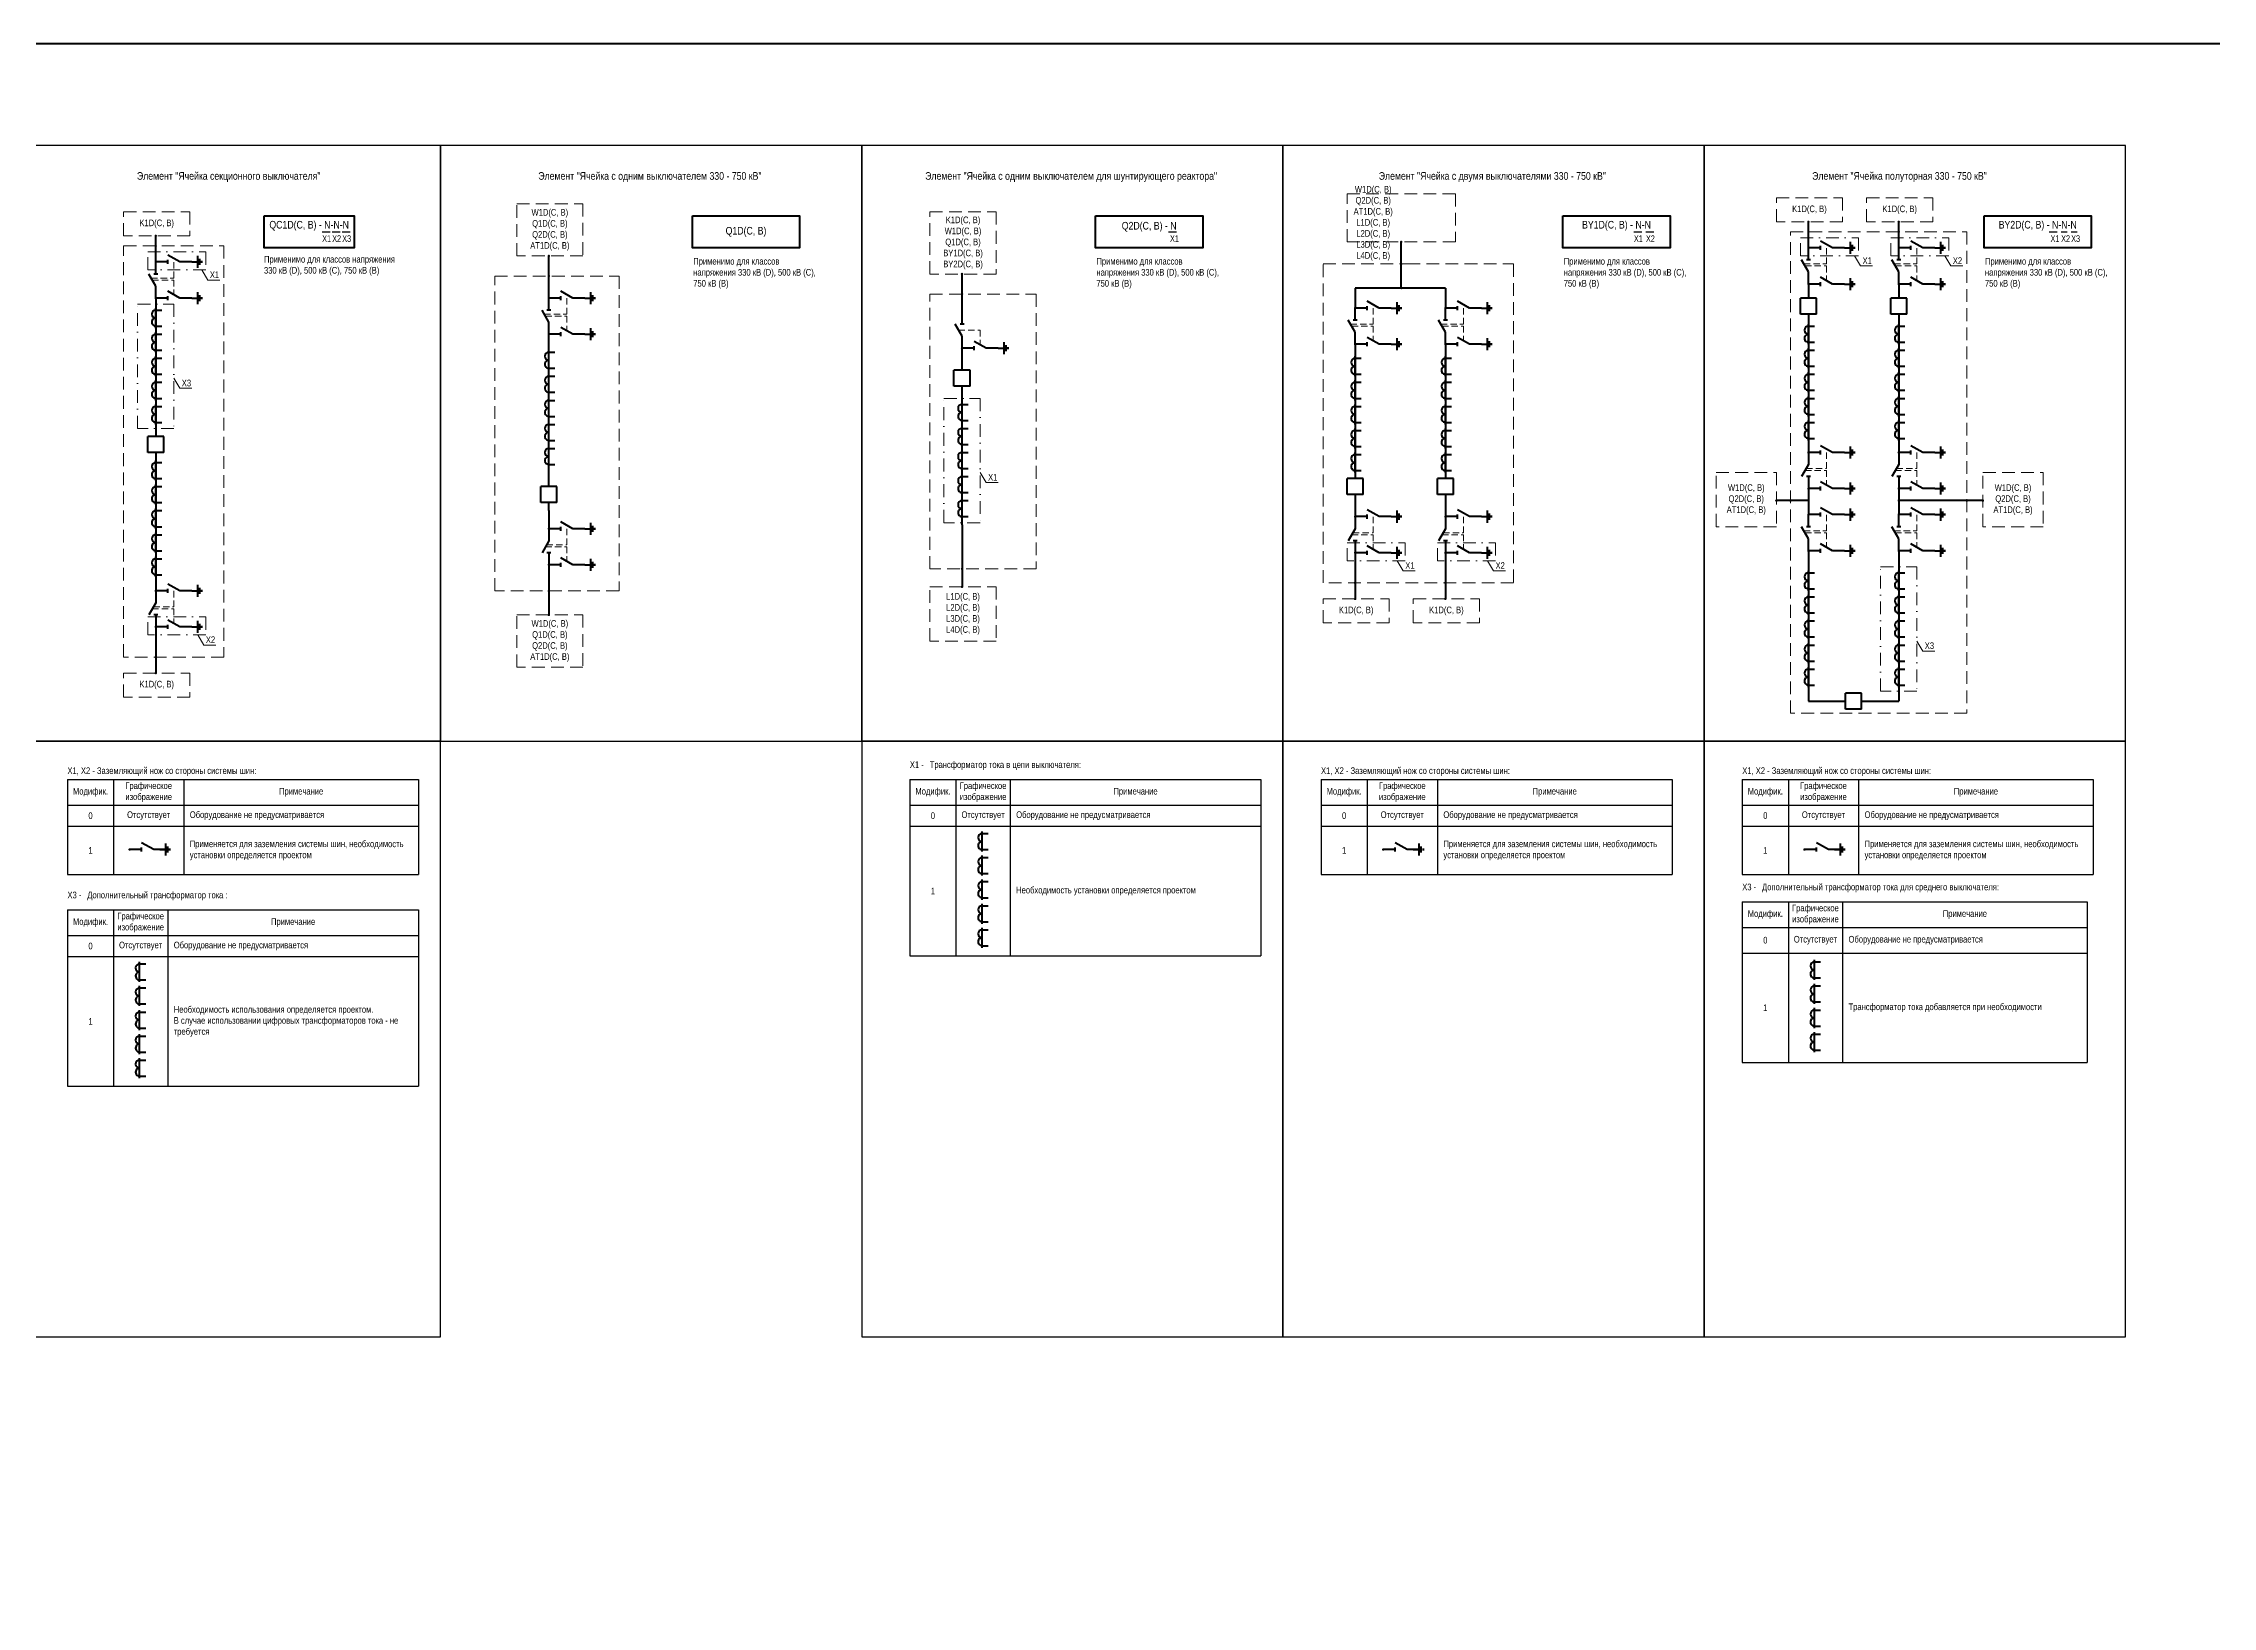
# Model space of a CAD drawing. Header units: millimetres. Extents: x 2565 to 10526, y 3800 to 9503.
# Drawn here: x 4600 to 5682, y 8724 to 9503 of the extents above; entities that cross this region are included whole.
import ezdxf
from ezdxf.enums import TextEntityAlignment as Align

# ---------------------------------------------------------------- set-up
doc = ezdxf.new("R2010")
doc.units = ezdxf.units.MM
doc.linetypes.add('штриховая2', pattern=[9.525, 6.35, -3.175])
doc.linetypes.add('штрихпунктирная2', pattern=[12.7, 6.35, -3.175, 0, -3.175])
for name, color, linetype, lineweight in [('Обводящая', 1, 'штрихпунктирная2', 13), ('Основная', 7, 'Continuous', 30), ('Толстая', 7, 'Continuous', 53), ('Штриховая', 7, 'штриховая2', 20)]:
    doc.layers.add(name, color=color, linetype=linetype, lineweight=lineweight)
doc.layers.add('Рамка', color=190, linetype='Continuous', lineweight=25, plot=False)
doc.styles.add('Narrow', font='ARIALN.TTF')
doc.styles.add('Вывод', font='tahoma.ttf', dxfattribs={"height": 2.5})
doc.styles.add('Компонент', font='ARIALN.TTF', dxfattribs={"height": 3.5})

# ---------------------------------------------------------------- blocks, each defined once
blk = doc.blocks.new('*U25')
at = {"color": 0}
for p, q in [((-3, 0), (0, 0)), ((0, -3), (0, 3)), ((1, -1.5), (1, 1.5)), ((2, -0.5), (2, 0.5))]:
    blk.add_line(p, q, dxfattribs=at)
blk = doc.blocks.new('*U191')
at = {"color": 0}
blk.add_line((0, 0), (6, 3.4), dxfattribs=at)
blk = doc.blocks.new('*U35')
at = {"color": 0}
blk.add_line((0, -1), (0, 1), dxfattribs=at)
blk = doc.blocks.new('*U33')
at = {"color": 0}
for p, q in [((0, 3), (0, 9)), ((0, -9), (0, -3))]:
    blk.add_line(p, q, dxfattribs=at)
at = {"color": 0, "ltscale": 0.25, "rotation": 89.99999999999999}
for name, p in [('*U191', (0, -3)), ('*U35', (0, 3))]:
    blk.add_blockref(name, p, dxfattribs=at)
at = {"layer": 'Основная'}
for tag, height, style, p in [('ОУ', 3.5, 'Компонент', (-12, 0)), ('В1', 2.5, 'Вывод', (2, 7)), ('В2', 2.5, 'Вывод', (2, -7))]:
    blk.add_attdef(tag, text='', height=height, dxfattribs=dict(at, style=style)).set_placement(p, align=Align.MIDDLE_CENTER)
blk = doc.blocks.new('*U56')
at = {"color": 0}
for p, q in [((0, 0), (-8, 0)), ((-8, -8), (-8, 0)), ((0, -8), (0, 0)), ((0, -8), (-8, -8))]:
    blk.add_line(p, q, dxfattribs=at)
at = {"layer": 'Основная', "style": 'Компонент'}
blk.add_attdef('ОУ', text='', height=3.5, dxfattribs=at).set_placement((-15, -3), align=Align.MIDDLE_CENTER)
blk = doc.blocks.new('*U42')
at = {"color": 0, "lineweight": 50}
blk.add_line((0, -5), (0, 5), dxfattribs=at)
at = {"color": 0, "ltscale": 0.25}
for p, q in [((0, 4), (3, 4)), ((0, -4), (3, -4))]:
    blk.add_line(p, q, dxfattribs=at)
for centre, major_axis, start_param, end_param in [((0, -2), (-2, 0), 4.712389, 7.853982), ((0, 2), (0, -2), 3.141593, 6.283185)]:
    blk.add_ellipse(centre, major_axis=major_axis, ratio=1, start_param=start_param, end_param=end_param, dxfattribs=at)
at = {"layer": 'Основная'}
for tag, height, style, p in [('ОУ', 3.5, 'Компонент', (-6, 0)), ('В1', 2.5, 'Вывод', (5, 6)), ('В2', 2.5, 'Вывод', (5, -6))]:
    blk.add_attdef(tag, text='', height=height, dxfattribs=dict(at, style=style)).set_placement(p, align=Align.MIDDLE_CENTER)
blk = doc.blocks.new('*U93')
at = {"color": 0}
for p, q in [((0, 9), (0, 3)), ((0, -3), (0, -9))]:
    blk.add_line(p, q, dxfattribs=at)
at = {"color": 0, "ltscale": 0.25, "xscale": -1, "rotation": 90}
for name, p in [('*U191', (0, 3)), ('*U35', (0, -3))]:
    blk.add_blockref(name, p, dxfattribs=at)
at = {"layer": 'Основная'}
for tag, height, style, p in [('ОУ', 3.5, 'Компонент', (-12, 0)), ('В2', 2.5, 'Вывод', (2, 7)), ('В1', 2.5, 'Вывод', (2, -7))]:
    blk.add_attdef(tag, text='', height=height, dxfattribs=dict(at, style=style)).set_placement(p, align=Align.MIDDLE_CENTER)
blk = doc.blocks.new('*U41')
at = {"color": 0}
for p, q in [((-3, 0), (-9, 0)), ((9, 0), (3, 0))]:
    blk.add_line(p, q, dxfattribs=at)
at = {"color": 0, "ltscale": 0.25, "xscale": -1}
for name, p in [('*U191', (3, 0)), ('*U35', (-3, 0))]:
    blk.add_blockref(name, p, dxfattribs=at)
at = {"layer": 'Основная'}
for tag, height, style, p in [('ОУ', 3.5, 'Компонент', (0, 12)), ('В1', 2.5, 'Вывод', (-7, -2)), ('В2', 2.5, 'Вывод', (7, -2))]:
    blk.add_attdef(tag, text='', height=height, dxfattribs=dict(at, style=style)).set_placement(p, align=Align.MIDDLE_CENTER)
blk = doc.blocks.new('*T141')
at = {"layer": 'Основная', "color": 0, "linetype": 'ByBlock', "lineweight": -2, "transparency": 16777216}
for p, q in [((0, 0), (175, 0)), ((0, 0), (0, -47.4)), ((23, 0), (23, -47.4)), ((58, 0), (58, -47.4)), ((175, 0), (175, -47.4)), ((0, -12.8), (175, -12.8)), ((0, -23.4), (175, -23.4)), ((0, -47.4), (175, -47.4))]:
    blk.add_line(p, q, dxfattribs=at)
at = {"layer": 'Основная', "color": 0, "transparency": 16777216, "char_height": 3.3, "style": 'Narrow'}
for s, insert, width, attachment_point in [('Модифик.', (11.5, -6.4), 20, 5), ('Графическое изображение', (40.5, -6.4), 32, 5), ('Примечание', (116.5, -6.4), 114, 5), ('0', (11.5, -18.1), 20, 5), ('Отсутствует', (40.5, -18.1), 32, 5), ('Оборудование не предусматривается', (61, -18.1), 111, 4), ('Применяется для заземления системы шин, необходимость установки определяется проектом', (61, -35.4), 111, 4), ('1', (11.5, -35.4), 20, 5)]:
    blk.add_mtext(s, dxfattribs=dict(at, insert=insert, width=width, attachment_point=attachment_point))
blk = doc.blocks.new('*T142')
at = {"layer": 'Основная', "color": 0, "linetype": 'ByBlock', "lineweight": -2, "transparency": 16777216}
for p, q in [((0, 0), (172, 0)), ((0, 0), (0, -80.2)), ((23, 0), (23, -80.2)), ((50, 0), (50, -80.2)), ((172, 0), (172, -80.2)), ((0, -12.8), (172, -12.8)), ((0, -25.6), (172, -25.6)), ((0, -80.2), (172, -80.2))]:
    blk.add_line(p, q, dxfattribs=at)
at = {"layer": 'Основная', "color": 0, "transparency": 16777216, "char_height": 3.3, "style": 'Narrow'}
for s, insert, width, attachment_point in [('Модифик.', (11.5, -6.4), 20, 5), ('Графическое изображение', (36.5, -6.4), 24, 5), ('Примечание', (111, -6.4), 119, 5), ('0', (11.5, -19.2), 20, 5), ('Отсутствует', (36.5, -19.2), 24, 5), ('Оборудование не предусматривается', (53, -19.2), 116, 4), ('1', (11.5, -52.9), 20, 5), ('Трансформатор тока добавляется при необходимости', (53, -52.9), 116, 4)]:
    blk.add_mtext(s, dxfattribs=dict(at, insert=insert, width=width, attachment_point=attachment_point))
blk = doc.blocks.new('*T143')
at = {"layer": 'Основная', "color": 0, "linetype": 'ByBlock', "lineweight": -2, "transparency": 16777216}
for p, q in [((0, 0), (175, 0)), ((0, 0), (0, -47.4)), ((23, 0), (23, -47.4)), ((58, 0), (58, -47.4)), ((175, 0), (175, -47.4)), ((0, -12.8), (175, -12.8)), ((0, -23.4), (175, -23.4)), ((0, -47.4), (175, -47.4))]:
    blk.add_line(p, q, dxfattribs=at)
at = {"layer": 'Основная', "color": 0, "transparency": 16777216, "char_height": 3.3, "style": 'Narrow'}
for s, insert, width, attachment_point in [('Модифик.', (11.5, -6.4), 20, 5), ('Графическое изображение', (40.5, -6.4), 32, 5), ('Примечание', (116.5, -6.4), 114, 5), ('0', (11.5, -18.1), 20, 5), ('Отсутствует', (40.5, -18.1), 32, 5), ('Оборудование не предусматривается', (61, -18.1), 111, 4), ('Применяется для заземления системы шин, необходимость установки определяется проектом', (61, -35.4), 111, 4), ('1', (11.5, -35.4), 20, 5)]:
    blk.add_mtext(s, dxfattribs=dict(at, insert=insert, width=width, attachment_point=attachment_point))
blk = doc.blocks.new('*T146')
at = {"layer": 'Основная', "color": 0, "linetype": 'ByBlock', "lineweight": -2, "transparency": 16777216}
for p, q in [((0, 0), (175, 0)), ((0, 0), (0, -88)), ((23, 0), (23, -88)), ((50, 0), (50, -88)), ((175, 0), (175, -88)), ((0, -12.8), (175, -12.8)), ((0, -23.4), (175, -23.4)), ((0, -88), (175, -88))]:
    blk.add_line(p, q, dxfattribs=at)
at = {"layer": 'Основная', "color": 0, "transparency": 16777216, "char_height": 3.3, "style": 'Narrow'}
for s, insert, width, attachment_point in [('Модифик.', (11.5, -6.4), 20, 5), ('Графическое изображение', (36.5, -6.4), 24, 5), ('Примечание', (112.5, -6.4), 122, 5), ('0', (11.5, -18.1), 20, 5), ('Отсутствует', (36.5, -18.1), 24, 5), ('Оборудование не предусматривается', (53, -18.1), 119, 4), ('1', (11.5, -55.7), 20, 5), ('Необходимость установки определяется проектом', (53, -55.7), 119, 4)]:
    blk.add_mtext(s, dxfattribs=dict(at, insert=insert, width=width, attachment_point=attachment_point))
blk = doc.blocks.new('*T282')
at = {"layer": 'Основная', "color": 0, "linetype": 'ByBlock', "lineweight": -2, "transparency": 16777216}
for p, q in [((0, 0), (175, 0)), ((0, 0), (0, -47.4)), ((23, 0), (23, -47.4)), ((58, 0), (58, -47.4)), ((175, 0), (175, -47.4)), ((0, -12.8), (175, -12.8)), ((0, -23.4), (175, -23.4)), ((0, -47.4), (175, -47.4))]:
    blk.add_line(p, q, dxfattribs=at)
at = {"layer": 'Основная', "color": 0, "transparency": 16777216, "char_height": 3.3, "style": 'Narrow'}
for s, insert, width, attachment_point in [('Модифик.', (11.5, -6.4), 20, 5), ('Графическое изображение', (40.5, -6.4), 32, 5), ('Примечание', (116.5, -6.4), 114, 5), ('0', (11.5, -18.1), 20, 5), ('Отсутствует', (40.5, -18.1), 32, 5), ('Оборудование не предусматривается', (61, -18.1), 111, 4), ('Применяется для заземления системы шин, необходимость установки определяется проектом', (61, -35.4), 111, 4), ('1', (11.5, -35.4), 20, 5)]:
    blk.add_mtext(s, dxfattribs=dict(at, insert=insert, width=width, attachment_point=attachment_point))
blk = doc.blocks.new('*T283')
at = {"layer": 'Основная', "color": 0, "linetype": 'ByBlock', "lineweight": -2, "transparency": 16777216}
for p, q in [((0, 0), (175, 0)), ((0, 0), (0, -88)), ((23, 0), (23, -88)), ((50, 0), (50, -88)), ((175, 0), (175, -88)), ((0, -12.8), (175, -12.8)), ((0, -23.4), (175, -23.4)), ((0, -88), (175, -88))]:
    blk.add_line(p, q, dxfattribs=at)
at = {"layer": 'Основная', "color": 0, "transparency": 16777216, "char_height": 3.3, "style": 'Narrow'}
for s, insert, width, attachment_point in [('Модифик.', (11.5, -6.4), 20, 5), ('Графическое изображение', (36.5, -6.4), 24, 5), ('Примечание', (112.5, -6.4), 122, 5), ('0', (11.5, -18.1), 20, 5), ('Отсутствует', (36.5, -18.1), 24, 5), ('Оборудование не предусматривается', (53, -18.1), 119, 4), ('1', (11.5, -55.7), 20, 5), ('Необходимость использования определяется проектом.\\PВ случае использовании цифровых трансформаторов тока - не требуется', (53, -55.7), 119, 4)]:
    blk.add_mtext(s, dxfattribs=dict(at, insert=insert, width=width, attachment_point=attachment_point))

msp = doc.modelspace()

# ---------------------------------------------------------------- linework, layer by layer
at = {"layer": 'Обводящая', "linetype": 'штрихпунктирная2'}
for points in [[(4652, 9399), (4681, 9399), (4681, 9390), (4652, 9390)], [(5476, 9406), (5505, 9406), (5505, 9397), (5476, 9397)], [(5521, 9406), (5550, 9406), (5550, 9397), (5521, 9397)], [(4647, 9373), (4665, 9373), (4665, 9311), (4647, 9311)], [(5049, 9326), (5067, 9326), (5067, 9264), (5049, 9264)], [(5250, 9254), (5279, 9254), (5279, 9245), (5250, 9245)], [(5295, 9254), (5324, 9254), (5324, 9245), (5295, 9245)], [(5516, 9242), (5534, 9242), (5534, 9180), (5516, 9180)], [(4652, 9217), (4681, 9217), (4681, 9208), (4652, 9208)]]:
    msp.add_lwpolyline(points, close=True, dxfattribs=at)
at = {"layer": 'Обводящая'}
for points in [[(4679, 9390), (4682, 9385), (4688, 9385)], [(5503, 9397), (5506, 9392), (5512, 9392)], [(5548, 9397), (5551, 9392), (5557, 9392)], [(4665, 9336), (4668, 9331), (4674, 9331)], [(5067, 9289), (5070, 9284), (5076, 9284)], [(5275, 9245), (5278, 9240), (5284, 9240)], [(5320, 9245), (5323, 9240), (5329, 9240)], [(4677, 9208), (4680, 9203), (4686, 9203)], [(5534, 9205), (5537, 9200), (5543, 9200)]]:
    msp.add_lwpolyline(points, dxfattribs=at)
at = {"layer": 'Основная', "color": 5, "lineweight": 70}
msp.add_lwpolyline([(4029, 9503), (7464, 9503), (7464, 7944), (4029, 7944)], close=True, dxfattribs=at)
at = {"layer": 'Основная'}
for points in [[(4739, 9409), (4743, 9409)], [(4744, 9409), (4748, 9409)], [(4749, 9409), (4753, 9409)], [(5161, 9409), (5165, 9409)], [(5393, 9409), (5397, 9409)], [(5399, 9409), (5403, 9409)], [(5600, 9409), (5604, 9409)], [(5606, 9409), (5609, 9409)], [(5611, 9409), (5614, 9409)]]:
    msp.add_lwpolyline(points, dxfattribs=at)
at = {"layer": 'Рамка'}
for points in [[(4588, 9155), (4798, 9155), (4798, 9452), (4588, 9452)], [(4798, 9155), (5008, 9155), (5008, 9452), (4798, 9452)], [(5008, 9155), (5218, 9155), (5218, 9452), (5008, 9452)], [(5218, 9155), (5428, 9155), (5428, 9452), (5218, 9452)], [(5428, 9155), (5638, 9155), (5638, 9452), (5428, 9452)], [(4588, 8858), (4798, 8858), (4798, 9155), (4588, 9155)], [(5008, 8858), (5218, 8858), (5218, 9155), (5008, 9155)], [(5218, 8858), (5428, 8858), (5428, 9155), (5218, 9155)], [(5428, 8858), (5638, 8858), (5638, 9155), (5428, 9155)]]:
    msp.add_lwpolyline(points, close=True, dxfattribs=at)
at = {"layer": 'Толстая'}
for points in [[(4710, 9417), (4755, 9417), (4755, 9401), (4710, 9401)], [(4923.6, 9417), (4977, 9417), (4977, 9401), (4923.6, 9401)], [(5124.6, 9417), (5178, 9417), (5178, 9401), (5124.6, 9401)], [(5357.6, 9417), (5411, 9417), (5411, 9401), (5357.6, 9401)], [(5567.6, 9417), (5621, 9417), (5621, 9401), (5567.6, 9401)]]:
    msp.add_lwpolyline(points, close=True, dxfattribs=at)
at = {"layer": 'Толстая', "ltscale": 0.25, "const_width": 0.6}
for points in [[(5479.7, 9414, 1), (5480.3, 9414, 1)], [(5479.7, 9409, 1), (5480.3, 9409, 1)], [(5524.7, 9414, 1), (5525.3, 9414, 1)], [(5524.7, 9409, 1), (5525.3, 9409, 1)], [(4655.7, 9407, 1), (4656.3, 9407, 1)], [(4655.7, 9402, 1), (4656.3, 9402, 1)], [(5479.7, 9401, 1), (5480.3, 9401, 1)], [(5524.7, 9401, 1), (5525.3, 9401, 1)], [(4655.7, 9394, 1), (4656.3, 9394, 1)], [(4851.7, 9397, 1), (4852.3, 9397, 1)], [(4851.7, 9387, 1), (4852.3, 9387, 1)], [(5057.7, 9388, 1), (5058.3, 9388, 1)], [(5276.7, 9393, 1), (5277.3, 9393, 1)], [(5057.7, 9378, 1), (5058.3, 9378, 1)], [(5276.7, 9381, 1), (5277.3, 9381, 1)], [(5479.7, 9383, 1), (5480.3, 9383, 1)], [(5524.7, 9383, 1), (5525.3, 9383, 1)], [(4655.7, 9376, 1), (4656.3, 9376, 1)], [(4851.7, 9376, 1), (4852.3, 9376, 1)], [(5253.7, 9371, 1), (5254.3, 9371, 1)], [(5298.7, 9371, 1), (5299.3, 9371, 1)], [(4851.7, 9358, 1), (4852.3, 9358, 1)], [(5057.7, 9351, 1), (5058.3, 9351, 1)], [(5253.7, 9353, 1), (5254.3, 9353, 1)], [(5298.7, 9353, 1), (5299.3, 9353, 1)], [(5479.7, 9299, 1), (5480.3, 9299, 1)], [(5524.7, 9299, 1), (5525.3, 9299, 1)], [(5479.7, 9281, 1), (5480.3, 9281, 1)], [(5524.7, 9281, 1), (5525.3, 9281, 1)], [(5463.7, 9275, 1), (5464.3, 9275, 1)], [(5470.7, 9275, 1), (5471.3, 9275, 1)], [(5479.7, 9275, 1), (5480.3, 9275, 1)], [(5479.7, 9268, 1), (5480.3, 9268, 1)], [(5524.7, 9275, 1), (5525.3, 9275, 1)], [(5524.7, 9268, 1), (5525.3, 9268, 1)], [(5558.7, 9275, 1), (5559.3, 9275, 1)], [(5566.7, 9275, 1), (5567.3, 9275, 1)], [(4851.7, 9261, 1), (4852.3, 9261, 1)], [(5253.7, 9267, 1), (5254.3, 9267, 1)], [(5298.7, 9267, 1), (5299.3, 9267, 1)], [(5253.7, 9249, 1), (5254.3, 9249, 1)], [(5298.7, 9249, 1), (5299.3, 9249, 1)], [(5479.7, 9250, 1), (5480.3, 9250, 1)], [(5524.7, 9250, 1), (5525.3, 9250, 1)], [(4851.7, 9243, 1), (4852.3, 9243, 1)], [(5057.7, 9241, 1), (5058.3, 9241, 1)], [(4655.7, 9230, 1), (4656.3, 9230, 1)], [(4851.7, 9230, 1), (4852.3, 9230, 1)], [(5057.7, 9232, 1), (5058.3, 9232, 1)], [(5253.7, 9234, 1), (5254.3, 9234, 1)], [(5253.7, 9226, 1), (5254.3, 9226, 1)], [(5298.7, 9234, 1), (5299.3, 9234, 1)], [(5298.7, 9226, 1), (5299.3, 9226, 1)], [(4851.7, 9218, 1), (4852.3, 9218, 1)], [(4655.7, 9212, 1), (4656.3, 9212, 1)], [(4655.7, 9197, 1), (4656.3, 9197, 1)], [(4655.7, 9189, 1), (4656.3, 9189, 1)], [(4642.7, 9101, 1), (4643.3, 9101, 1)], [(5267.7, 9101, 1), (5268.3, 9101, 1)], [(5477.7, 9101, 1), (5478.3, 9101, 1)]]:
    msp.add_lwpolyline(points, format="xyb", close=True, dxfattribs=at)
at = {"layer": 'Толстая'}
for points in [[(5480, 9401), (5480, 9414)], [(5525, 9401), (5525, 9414)], [(4656, 9394), (4656, 9407)], [(5277, 9381), (5277, 9404)], [(4852, 9376), (4852, 9397)], [(5058, 9369), (5058, 9388)], [(5254, 9381), (5254, 9371)], [(5299, 9381), (5254, 9381)], [(5299, 9381), (5299, 9371)], [(5480, 9383), (5480, 9376)], [(5525, 9383), (5525, 9376)], [(4656, 9376), (4656, 9307)], [(5480, 9368), (5480, 9299)], [(5525, 9368), (5525, 9299)], [(4852, 9282), (4852, 9358)], [(5058, 9340), (5058, 9351)], [(5254, 9353), (5254, 9286)], [(5299, 9353), (5299, 9286)], [(5058, 9263), (5058, 9332)], [(4656, 9299), (4656, 9230)], [(5480, 9281), (5480, 9268)], [(5525, 9281), (5525, 9268)], [(4852, 9270), (4852, 9274)], [(4852, 9270), (4852, 9261)], [(5254, 9278), (5254, 9267)], [(5299, 9278), (5299, 9267)], [(5480, 9275), (5464, 9275)], [(5567, 9275), (5525, 9275)], [(5058, 9263), (5058, 9232)], [(5254, 9249), (5254, 9226)], [(5299, 9249), (5299, 9226)], [(5480, 9250), (5480, 9175)], [(5525, 9250), (5525, 9243)], [(4852, 9243), (4852, 9218)], [(5525, 9243), (5525, 9175)], [(4656, 9212), (4656, 9189)], [(5480, 9175), (5498.5, 9175)], [(5506.5, 9175), (5525, 9175)]]:
    msp.add_lwpolyline(points, dxfattribs=at)
at = {"layer": 'Штриховая'}
for points in [[(4836, 9423), (4869, 9423), (4869, 9397), (4836, 9397)], [(5464, 9426), (5497, 9426), (5497, 9414), (5464, 9414)], [(5509, 9426), (5542, 9426), (5542, 9414), (5509, 9414)], [(4640, 9419), (4673, 9419), (4673, 9407), (4640, 9407)], [(4640, 9402), (4690, 9402), (4690, 9197), (4640, 9197)], [(5471, 9409), (5559, 9409), (5559, 9169), (5471, 9169)], [(4825, 9387), (4887, 9387), (4887, 9230), (4825, 9230)], [(5042, 9378), (5095, 9378), (5095, 9241), (5042, 9241)], [(5434, 9289), (5464, 9289), (5464, 9262), (5434, 9262)], [(5567, 9289), (5597, 9289), (5597, 9262), (5567, 9262)], [(4836, 9218), (4869, 9218), (4869, 9192), (4836, 9192)]]:
    msp.add_lwpolyline(points, close=True, dxfattribs=at)
at = {"layer": 'Штриховая', "linetype": 'штриховая2'}
for points in [[(5250, 9428), (5304, 9428), (5304, 9404), (5250, 9404)], [(5042, 9419), (5075, 9419), (5075, 9388), (5042, 9388)], [(5042, 9232), (5075, 9232), (5075, 9205), (5042, 9205)], [(5238, 9226), (5271, 9226), (5271, 9214), (5238, 9214)], [(5283, 9226), (5316, 9226), (5316, 9214), (5283, 9214)], [(4640, 9189), (4673, 9189), (4673, 9177), (4640, 9177)]]:
    msp.add_lwpolyline(points, close=True, dxfattribs=at)
at = {"layer": 'Штриховая', "ltscale": 0.7, "const_width": 0.6}
msp.add_lwpolyline([(5276.7, 9404, 1), (5277.3, 9404, 1)], format="xyb", close=True, dxfattribs=at)
at = {"layer": 'Штриховая', "ltscale": 0.5}
for points in [[(5477.7, 9393), (5489, 9393), (5489, 9402.7)], [(5522.7, 9393), (5534, 9393), (5534, 9402.7)], [(4653.7, 9386), (4665, 9386), (4665, 9395.7)], [(5478.3, 9392), (5489, 9392), (5489, 9384.7)], [(5523.3, 9392), (5534, 9392), (5534, 9384.7)], [(4654.3, 9385), (4665, 9385), (4665, 9377.7)], [(4849.7, 9368), (4861, 9368), (4861, 9377.7)], [(4850.3, 9367), (4861, 9367), (4861, 9359.7)], [(5251.7, 9363), (5263, 9363), (5263, 9372.7)], [(5296.7, 9363), (5308, 9363), (5308, 9372.7)], [(5056.3, 9360), (5067, 9360), (5067, 9352.7)], [(5252.3, 9362), (5263, 9362), (5263, 9354.7)], [(5297.3, 9362), (5308, 9362), (5308, 9354.7)], [(5478.9, 9291), (5489, 9291), (5489, 9300.7)], [(5523.9, 9291), (5534, 9291), (5534, 9300.7)], [(5478.3, 9290), (5489, 9290), (5489, 9282.7)], [(5523.3, 9290), (5534, 9290), (5534, 9282.7)], [(5252.9, 9259), (5263, 9259), (5263, 9268.7)], [(5297.9, 9259), (5308, 9259), (5308, 9268.7)], [(5477.7, 9260), (5489, 9260), (5489, 9269.7)], [(5522.7, 9260), (5534, 9260), (5534, 9269.7)], [(4850.9, 9253), (4861, 9253), (4861, 9262.7)], [(5252.3, 9258), (5263, 9258), (5263, 9250.7)], [(5297.3, 9258), (5308, 9258), (5308, 9250.7)], [(5478.3, 9259), (5489, 9259), (5489, 9251.7)], [(5523.3, 9259), (5534, 9259), (5534, 9251.7)], [(4850.3, 9252), (4861, 9252), (4861, 9244.7)], [(4654.9, 9222), (4665, 9222), (4665, 9231.7)], [(4654.3, 9221), (4665, 9221), (4665, 9213.7)]]:
    msp.add_lwpolyline(points, dxfattribs=at)
at = {"layer": 'Штриховая', "linetype": 'штриховая2'}
msp.add_lwpolyline([(5333, 9234), (5238, 9234), (5238, 9393), (5280, 9393), (5280, 9393), (5333, 9393), (5333, 9234)], dxfattribs=at)

# ---------------------------------------------------------------- block references
for name, p in [('*T282', (4612, 9136)), ('*T146', (5032, 9136)), ('*T141', (5237, 9136)), ('*T143', (5447, 9136)), ('*T142', (5447, 9075)), ('*T283', (4612, 9071))]:
    msp.add_blockref(name, p)
at = {"layer": 'Толстая', "ltscale": 0.25}
for name, p in [('*U33', (5480, 9392)), ('*U41', (5489, 9401)), ('*U25', (5501, 9401)), ('*U33', (5525, 9392)), ('*U41', (5534, 9401)), ('*U25', (5546, 9401)), ('*U33', (4656, 9385)), ('*U41', (4665, 9394)), ('*U25', (4677, 9394)), ('*U41', (4665, 9376)), ('*U25', (4677, 9376)), ('*U41', (4861, 9376)), ('*U25', (4873, 9376)), ('*U41', (5489, 9383)), ('*U25', (5501, 9383)), ('*U41', (5534, 9383)), ('*U25', (5546, 9383)), ('*U42', (4656, 9366)), ('*U33', (4852, 9367)), ('*U33', (5058, 9360)), ('*U33', (5254, 9362)), ('*U41', (5263, 9371)), ('*U25', (5275, 9371)), ('*U33', (5299, 9362)), ('*U41', (5308, 9371)), ('*U25', (5320, 9371)), ('*U56', (5484, 9376)), ('*U56', (5529, 9376)), ('*U42', (4656, 9354)), ('*U41', (4861, 9358)), ('*U25', (4873, 9358)), ('*U41', (5263, 9353)), ('*U25', (5275, 9353)), ('*U41', (5308, 9353)), ('*U25', (5320, 9353)), ('*U42', (5480, 9358)), ('*U42', (5525, 9358)), ('*U42', (4656, 9342)), ('*U42', (4852, 9345)), ('*U41', (5067, 9351)), ('*U25', (5079, 9351)), ('*U42', (5254, 9342)), ('*U42', (5299, 9342)), ('*U42', (5480, 9346)), ('*U42', (5525, 9346)), ('*U42', (4656, 9330)), ('*U42', (4852, 9333)), ('*U56', (5062, 9340)), ('*U42', (5254, 9330)), ('*U42', (5299, 9330)), ('*U42', (5480, 9334)), ('*U42', (5525, 9334)), ('*U42', (4656, 9318)), ('*U42', (4852, 9321)), ('*U42', (5058, 9319)), ('*U42', (5254, 9318)), ('*U42', (5299, 9318)), ('*U42', (5480, 9322)), ('*U42', (5525, 9322)), ('*U42', (4852, 9309)), ('*U42', (5058, 9307)), ('*U42', (5480, 9310)), ('*U42', (5525, 9310)), ('*U56', (4660, 9307)), ('*U42', (4852, 9297)), ('*U42', (5254, 9306)), ('*U42', (5299, 9306)), ('*U41', (5489, 9299)), ('*U25', (5501, 9299)), ('*U41', (5534, 9299)), ('*U25', (5546, 9299)), ('*U42', (4656, 9290)), ('*U42', (5058, 9295)), ('*U42', (5254, 9294)), ('*U42', (5299, 9294)), ('*U93', (5480, 9290)), ('*U93', (5525, 9290)), ('*U42', (4656, 9278)), ('*U56', (4856, 9282)), ('*U42', (5058, 9283)), ('*U56', (5258, 9286)), ('*U56', (5303, 9286)), ('*U41', (5489, 9281)), ('*U25', (5501, 9281)), ('*U41', (5534, 9281)), ('*U25', (5546, 9281)), ('*U42', (4656, 9266)), ('*U42', (5058, 9271)), ('*U41', (5263, 9267)), ('*U25', (5275, 9267)), ('*U41', (5308, 9267)), ('*U25', (5320, 9267)), ('*U41', (5489, 9268)), ('*U25', (5501, 9268)), ('*U41', (5534, 9268)), ('*U25', (5546, 9268)), ('*U42', (4656, 9254)), ('*U93', (4852, 9252)), ('*U41', (4861, 9261)), ('*U25', (4873, 9261)), ('*U93', (5254, 9258)), ('*U93', (5299, 9258)), ('*U33', (5480, 9259)), ('*U33', (5525, 9259)), ('*U42', (4656, 9242)), ('*U41', (5263, 9249)), ('*U25', (5275, 9249)), ('*U41', (5308, 9249)), ('*U25', (5320, 9249)), ('*U41', (5489, 9250)), ('*U25', (5501, 9250)), ('*U41', (5534, 9250)), ('*U25', (5546, 9250)), ('*U41', (4861, 9243)), ('*U25', (4873, 9243)), ('*U42', (5480, 9235)), ('*U42', (5525, 9235)), ('*U93', (4656, 9221)), ('*U41', (4665, 9230)), ('*U25', (4677, 9230)), ('*U42', (5480, 9223)), ('*U42', (5525, 9223)), ('*U41', (4665, 9212)), ('*U25', (4677, 9212)), ('*U42', (5480, 9211)), ('*U42', (5525, 9211)), ('*U42', (5480, 9199)), ('*U42', (5525, 9199)), ('*U42', (5480, 9187)), ('*U42', (5525, 9187)), ('*U56', (5506.5, 9179)), ('*U42', (5068, 9105)), ('*U41', (4652, 9101)), ('*U25', (4661, 9101)), ('*U42', (5068, 9093)), ('*U41', (5277, 9101)), ('*U25', (5286, 9101)), ('*U41', (5487, 9101)), ('*U25', (5496, 9101)), ('*U42', (5068, 9081)), ('*U42', (5068, 9069)), ('*U42', (5068, 9057)), ('*U42', (4648, 9040)), ('*U42', (5483, 9041)), ('*U42', (4648, 9028)), ('*U42', (5483, 9029)), ('*U42', (4648, 9016)), ('*U42', (5483, 9017)), ('*U42', (4648, 9004)), ('*U42', (5483, 9005)), ('*U42', (4648, 8992))]:
    msp.add_blockref(name, p, dxfattribs=at)

# ---------------------------------------------------------------- texts
at = {"layer": 'Основная', "style": 'Narrow'}
for s, p in [('Элемент "Ячейка секционного выключателя" ', (4693, 9435)), ('Элемент "Ячейка с одним выключателем 330 - 750 кВ" ', (4903, 9435)), ('Элемент "Ячейка с одним выключателем для шунтирующего реактора" ', (5113, 9435)), ('Элемент "Ячейка с двумя выключателями 330 - 750 кВ" ', (5323, 9435)), ('Элемент "Ячейка полуторная 330 - 750 кВ" ', (5526, 9435))]:
    msp.add_text(s, height=3.8, dxfattribs=at).set_placement(p, align=Align.CENTER)
at = {"layer": 'Основная', "style": 'Narrow', "width": 0.8}
for s, p in [('X1', (4739, 9404)), ('X2', (4744, 9404)), ('X3', (4749, 9404)), ('X1', (5161.7, 9404)), ('X1', (5393, 9404)), ('X2', (5399, 9404)), ('X1', (5600.7, 9404)), ('X2', (5606, 9404)), ('X3', (5611, 9404))]:
    msp.add_text(s, height=3.3, dxfattribs=at).set_placement(p)
at = {"layer": 'Основная', "style": 'Narrow'}
for s, p in [('X1', (4683, 9386)), ('X1', (5507, 9393)), ('X2', (5552, 9393)), ('X3', (4669, 9332)), ('X1', (5071, 9285)), ('X1', (5279, 9241)), ('X2', (5324, 9241)), ('X2', (4681, 9204)), ('X3', (5538, 9201))]:
    msp.add_text(s, height=3.3, dxfattribs=at).set_placement(p)
for s, insert, char_height, width, attachment_point in [('W1D(C, B)\\PQ1D(C, B)\\PQ2D(C, B)\\PAT1D(C, B)', (4852.5, 9410), 3.3, 33, 5), ('K1D(C, B)', (5480.5, 9420), 3.3, 33, 5), ('K1D(C, B)', (5525.5, 9420), 3.3, 33, 5), ('K1D(C, B)', (4656.5, 9413), 3.3, 33, 5), ('\\pi-11.4,l11.4,t11.4;QC1D(C, B) - N-N-N ', (4732.5, 9412), 3.8, 45, 5), ('\\pi-11.4,l11.4,t11.4;Q1D(C, B)', (4950.3, 9409), 3.8, 53.381, 5), ('K1D(C, B)\\PW1D(C, B)\\PQ1D(C, B)\\PBY1D(C, B)\\PBY2D(C, B)', (5058.5, 9403.5), 3.3, 33, 5), ('\\pi-11.4,l11.4,t11.4;Q2D(C, B) - N', (5151.3, 9411.5), 3.8, 53.381, 5), ('\\pi-11.4,l11.4,t11.4;BY1D(C, B) - N-N', (5384.3, 9412), 3.8, 53.381, 5), ('\\pi-11.4,l11.4,t11.4;BY2D(C, B) - N-N-N', (5594.3, 9412), 3.8, 53.381, 5), ('Применимо для классов напряжения 330 кВ (D), 500 кВ (C), 750 кВ (B)', (4710, 9397), 3.3, 69, 1), ('Применимо для классов напряжения 330 кВ (D), 500 кВ (C), 750 кВ (B)', (4924, 9396), 3.3, 65, 1), ('Применимо для классов напряжения 330 кВ (D), 500 кВ (C), 750 кВ (B)', (5125, 9396), 3.3, 65, 1), ('Применимо для классов напряжения 330 кВ (D), 500 кВ (C), 750 кВ (B)', (5358, 9396), 3.3, 65, 1), ('Применимо для классов напряжения 330 кВ (D), 500 кВ (C), 750 кВ (B)', (5568, 9396), 3.3, 65, 1), ('W1D(C, B)\\PQ2D(C, B)\\PAT1D(C, B)', (5449, 9275.5), 3.3, 30, 5), ('W1D(C, B)\\PQ2D(C, B)\\PAT1D(C, B)', (5582, 9275.5), 3.3, 30, 5), ('L1D(C, B)\\PL2D(C, B)\\PL3D(C, B)\\PL4D(C, B)', (5058.5, 9218.5), 3.3, 33, 5), ('W1D(C, B)\\PQ1D(C, B)\\PQ2D(C, B)\\PAT1D(C, B)', (4852.5, 9205), 3.3, 33, 5), ('K1D(C, B)', (5254.5, 9220), 3.3, 33, 5), ('K1D(C, B)', (5299.5, 9220), 3.3, 33, 5), ('K1D(C, B)', (4656.5, 9183), 3.3, 33, 5), ('\\pi-9.9,l9.9,t9.9;X1, X2 - Заземляющий нож со стороны системы шин:', (4612, 9142), 3.3, 166, 1), ('\\pi-9.9,l9.9,t9.9;X1 -^IТрансформатор тока в цепи выключателя:', (5032, 9145), 3.3, 150, 1), ('\\pi-9.9,l9.9,t9.9;X1, X2 - Заземляющий нож со стороны системы шин:', (5237, 9142), 3.3, 166, 1), ('\\pi-9.9,l9.9,t9.9;X1, X2 - Заземляющий нож со стороны системы шин:', (5447, 9142), 3.3, 166, 1), ('\\pi-9.9,l9.9,t9.9;X3 -^IДополнительный трансформатор тока :', (4612, 9080), 3.3, 150, 1), ('\\pi-9.9,l9.9,t9.9;X3 -^IДополнительный трансформатор тока для среднего выключателя:', (5447, 9084), 3.3, 172, 1)]:
    msp.add_mtext(s, dxfattribs=dict(at, insert=insert, char_height=char_height, width=width, attachment_point=attachment_point))
at = {"layer": 'Штриховая', "ltscale": 0.7}
note = msp.add_mtext_dynamic_auto_height_columns('\\PW1D(C, B)\\PQ2D(C, B)\\PAT1D(C, B)\\P', width=28, gutter_width=0, height=0, count=2, dxfattribs=dict(at, insert=(5263, 9416), char_height=3.3, attachment_point=5, style='Narrow'))
for column, words in zip(note.columns.linked_columns, ['L1D(C, B)\\PL2D(C, B)\\PL3D(C, B)\\PL4D(C, B)']):
    column.text = words

doc.saveas('drawing.dxf')
